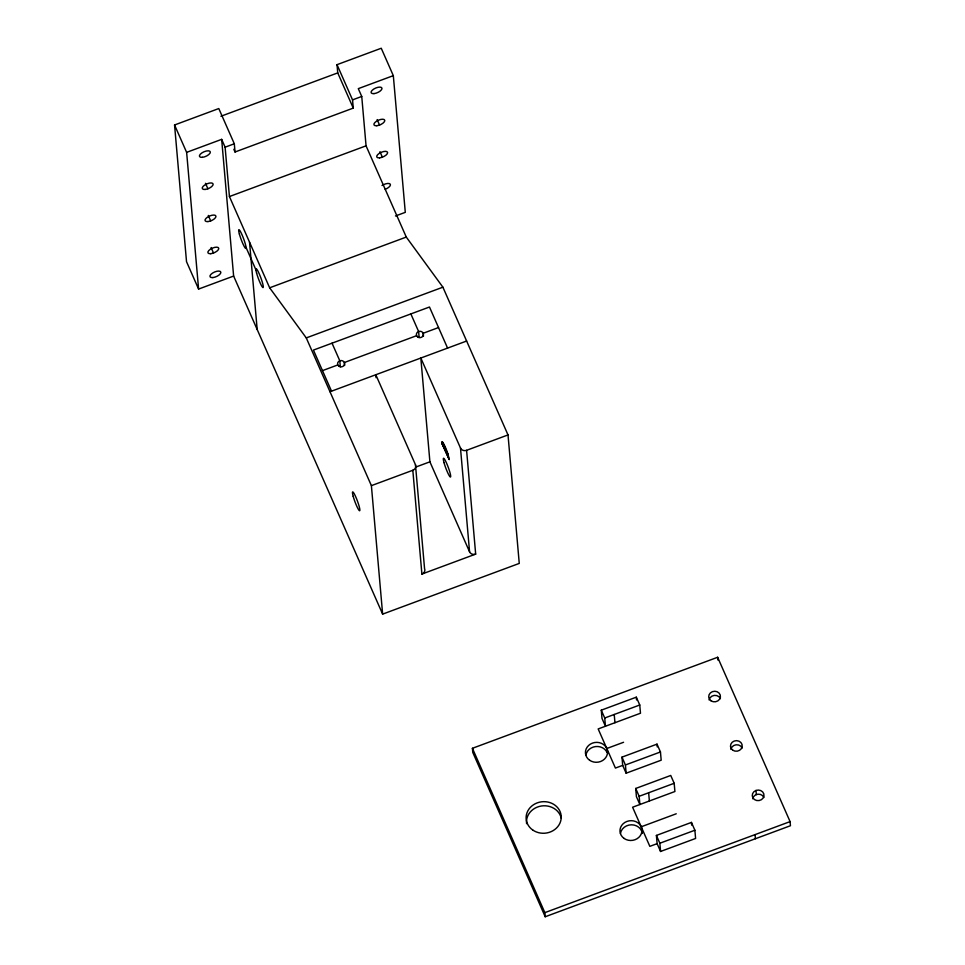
<?xml version="1.0" encoding="UTF-8"?>
<svg xmlns="http://www.w3.org/2000/svg" width="965" height="965" viewBox="0 0 965 965"><rect width="100%" height="100%" fill="white"/><g stroke="black" fill="none" stroke-linecap="round" stroke-linejoin="round"><path stroke-width="1.45" d="M441.837 442.899L442.199 441.801L447.881 453.984L449.22 459.509L441.837 442.899L448.484 456.228M198.597 289.066L186.631 152.361L221.66 139.358L233.627 276.062L198.597 289.066L186.522 261.684L174.556 124.98L218.79 108.55L234.314 143.773L235.026 152L353.262 108.104L352.539 99.877L337.026 64.667L381.247 48.25L393.322 75.644L405.288 212.348L395.469 215.991M220.913 116.258L337.738 72.894L337.026 64.667M393.322 75.644L358.292 88.647L361.742 96.464L366.061 145.836L406.277 237.076L442.899 287.184L508.012 434.938L519.254 563.415L382.635 614.126L233.627 276.062M382.635 614.126L371.392 485.648L306.267 337.907L269.645 287.799L229.429 196.546L225.11 147.187L234.314 143.773M352.539 99.877L361.742 96.464M229.429 196.546L366.061 145.836M269.645 287.799L406.277 237.076M306.267 337.907L442.899 287.184M322.479 370.632L337.81 364.939M416.627 335.687L344.372 362.502L344.638 365.494M438.52 327.557L423.201 333.251L423.454 336.242M329.994 391.742L466.626 341.031M415.831 467.048L429.907 461.825L420.824 358.027L460.486 448.025L469.569 551.823A4.704 4.234 -5 0 0 475.673 554.115L466.59 450.317A4.704 4.234 -5 0 1 460.486 448.025M371.392 485.648L412.815 470.269A4.704 4.234 -5 0 0 415.469 464.732L375.807 374.746L376.06 377.701M466.59 450.317L508.012 434.938M412.815 470.269L421.898 574.066L475.673 554.115M472.416 748.297L717.646 657.274L790.082 821.613L790.444 825.726L545.213 916.75L472.778 752.411L472.416 748.297L544.851 912.637L545.213 916.75M601.279 710.18L604.729 718.008L605.453 726.235L602.003 718.406L601.279 710.18L636.309 697.176L639.759 705.005L640.483 713.231L598.167 728.937L615.417 768.068L622.69 765.366L621.979 757.139L657.008 744.136L660.458 751.964L661.182 760.191L626.14 773.194L622.69 765.366M604.729 718.008L639.759 705.005M606.792 748.502L623.571 742.278M626.14 773.194L625.429 764.968L660.458 751.964M635.706 788.465L639.156 796.294L639.879 804.521L636.43 796.692L635.706 788.465L670.735 775.462L674.185 783.291L674.909 791.517L632.594 807.223L649.843 846.353L657.117 843.651L656.405 835.425L691.435 822.409L694.884 830.238L695.596 838.464L660.567 851.468L657.117 843.651M639.156 796.294L674.185 783.291M641.218 826.788L676.248 813.784M660.567 851.468L659.855 843.241L694.884 830.238M544.851 912.637L790.082 821.613M441.982 443.598L449.22 459.509M441.886 442.465L445.818 451.005L442.199 441.801A10.012 1.279 69.6 0 1 447.881 453.984M377.146 119.588L379.559 125.064M379.957 151.698L382.369 157.174M337.738 72.894L353.262 108.104M447.579 348.1L429.473 307.015L313.42 350.09L331.538 391.175M621.979 757.139L625.429 764.968M656.405 835.425L659.855 843.241M410.861 313.927L418.617 331.526L419.136 337.509M429.907 461.825L469.569 551.823M332.032 343.178L339.801 360.789L340.319 366.772M233.832 149.286L235.026 152M221.66 139.358L225.11 147.187M246.027 247.378L255.942 269.874M205.485 183.302L207.909 188.778M174.556 124.98L186.631 152.361M208.295 215.424L210.708 220.901M211.106 247.547L213.518 253.023M755.969 790.456A5.886 5.295 -5 0 0 754.461 799.551A5.886 5.295 -5 0 0 763.942 796.029A5.886 5.295 -5 0 0 755.969 790.456L756.319 794.569M755.052 834.616L755.402 838.73M717.646 657.274L717.888 660.012M691.435 822.409L691.676 825.159M657.008 744.136L657.249 746.874M648.649 792.772L649.373 800.998M636.309 697.176L636.55 699.927M614.222 714.486L614.946 722.713M415.469 464.732L424.552 568.53A4.704 4.234 -5 0 1 421.898 574.066M249.537 242.167L257.185 329.511M382.019 185.521A5.886 2.473 -23.8 0 1 390.186 184.098A5.886 2.473 -23.8 0 1 385.18 189.297M585.9 755.149A11.085 9.964 -5 0 1 595.598 746.56A11.085 9.964 -5 0 1 607.154 752.616M526.588 823.652A17.575 15.79 -5 0 1 541.281 806.016A17.575 15.79 -5 0 1 561.232 818.139M709.118 699.975A5.886 5.295 -5 0 1 720.409 698.624M730.891 749.371A5.886 5.295 -5 0 1 742.182 748.02M752.664 798.767A5.886 5.295 -5 0 1 763.954 797.428M620.459 833.41A11.013 9.891 -5 0 1 631.532 824.798A11.013 9.891 -5 0 1 642.268 833.398M379.607 157.85A5.886 2.473 -23.8 0 0 387.616 152.579A5.886 2.473 -23.8 0 0 379.209 153.399A5.886 2.473 -23.8 0 0 379.607 157.85M376.796 125.727A5.886 2.473 -23.8 0 0 384.806 120.456A5.886 2.473 -23.8 0 0 376.41 121.276A5.886 2.473 -23.8 0 0 376.796 125.727M373.986 93.617A5.886 2.473 -23.8 0 0 381.995 88.334A5.886 2.473 -23.8 0 0 373.6 89.154A5.886 2.473 -23.8 0 0 373.986 93.617M205.135 189.454A5.886 2.473 -23.8 0 0 213.156 184.182A5.886 2.473 -23.8 0 0 204.749 185.003A5.886 2.473 -23.8 0 0 205.135 189.454M207.945 221.576A5.886 2.473 -23.8 0 0 215.967 216.293A5.886 2.473 -23.8 0 0 207.559 217.113A5.886 2.473 -23.8 0 0 207.945 221.576M210.756 253.686A5.886 2.473 -23.8 0 0 218.778 248.415A5.886 2.473 -23.8 0 0 210.37 249.235A5.886 2.473 -23.8 0 0 210.756 253.686M202.324 157.331A5.886 2.473 -23.8 0 0 210.346 152.06A5.886 2.473 -23.8 0 0 201.938 152.88A5.886 2.473 -23.8 0 0 202.324 157.331M212.843 277.582A5.886 2.473 -23.8 0 0 220.864 272.311A5.886 2.473 -23.8 0 0 212.457 273.131A5.886 2.473 -23.8 0 0 212.843 277.582M417.712 336.99A3.534 3.172 -5 0 0 423.406 334.879A3.534 3.172 -5 0 0 418.617 331.526A3.534 3.172 -5 0 0 417.712 336.99M338.896 366.242A3.534 3.172 -5 0 0 344.577 364.131A3.534 3.172 -5 0 0 339.801 360.789A3.534 3.172 -5 0 0 338.896 366.242M239.38 234.049A10.012 1.279 69.6 0 0 245.725 248.451A10.012 1.279 69.6 0 0 241.974 234.688A10.012 1.279 69.6 0 0 239.38 234.049M256.618 273.167A10.012 1.279 69.6 0 0 262.975 287.57A10.012 1.279 69.6 0 0 259.223 273.819A10.012 1.279 69.6 0 0 256.618 273.167M353.19 496.348A10.012 1.279 69.6 0 0 359.547 510.75A10.012 1.279 69.6 0 0 355.796 496.987A10.012 1.279 69.6 0 0 353.19 496.348M444.021 462.633A10.012 1.279 69.6 0 0 450.366 477.036A10.012 1.279 69.6 0 0 446.614 463.272A10.012 1.279 69.6 0 0 444.021 462.633M589.591 760.239A11.085 9.964 -5 0 0 607.443 753.617A11.085 9.964 -5 0 0 592.426 743.122A11.085 9.964 -5 0 0 589.591 760.239M624.126 838.452A11.013 9.891 -5 0 0 641.858 831.866A11.013 9.891 -5 0 0 626.948 821.432A11.013 9.891 -5 0 0 624.126 838.452M532.74 830.021A17.575 15.79 -5 0 0 561.039 819.514A17.575 15.79 -5 0 0 537.24 802.868A17.575 15.79 -5 0 0 532.74 830.021M710.916 700.747A5.886 5.295 -5 0 0 720.397 697.225A5.886 5.295 -5 0 0 712.423 691.652A5.886 5.295 -5 0 0 710.916 700.747M732.688 750.143A5.886 5.295 -5 0 0 742.169 746.633A5.886 5.295 -5 0 0 734.196 741.048A5.886 5.295 -5 0 0 732.688 750.143"/></g></svg>
